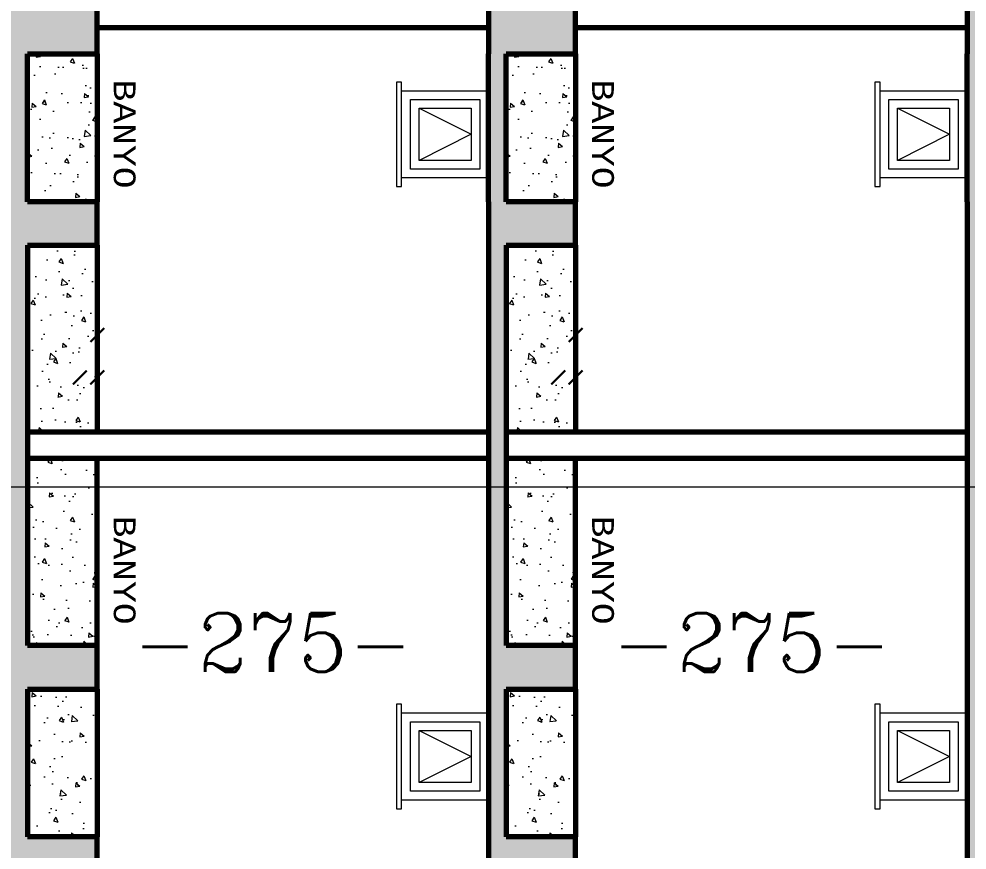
# Model space of a CAD drawing. Header units: millimetres. Extents: x 35860 to 71103, y -11298 to -8385.
# Drawn here: x 40045.4 to 40181.7, y -10478.3 to -10358.9 of the extents above; entities that cross this region are included whole.
import ezdxf
from ezdxf.enums import TextEntityAlignment as Align

# ---------------------------------------------------------------- set-up
doc = ezdxf.new("R2010")
doc.units = ezdxf.units.MM
doc.header["$MEASUREMENT"] = 0
doc.layers.get('0').update_dxf_attribs({"lineweight": 15})
for name, color, linetype, lineweight in [('02', 2, 'Continuous', 20), ('03_Yazı', 1, 'Continuous', 30), ('07', 3, 'Continuous', 70)]:
    doc.layers.add(name, color=color, linetype=linetype, lineweight=lineweight)
doc.styles.add('C', font='')
doc.styles.add('ROMANC', font='romanc', dxfattribs={"height": 0.11})
doc.styles.get('C').set_extended_font_data('Courier New Tur')

msp = doc.modelspace()

# ---------------------------------------------------------------- hatches: boundary and pattern name
h = msp.add_hatch()
h.set_pattern_fill('ANSI33', color=256, scale=7.5, angle=-90, style=0)
h.set_pattern_definition([(315, (42620.0531, 3134.2987), (1.32582521, 1.32582521), []), (315, (42620.0531, 3132.9729), (1.32582521, 1.32582521), [0.9375, -0.46875])])
h.paths.add_polyline_path([(40260.42, -10482.66), (40260.42, -10619.8), (40250.42, -10619.8), (40250.42, -10626.05), (40262.92, -10626.05), (40272.92, -10626.05), (40272.92, -10638.55), (40275.42, -10638.55), (40275.42, -10626.05), (40275.42, -10621.05), (40262.92, -10621.05), (40262.92, -10482.66), (40262.92, -10476.41), (40262.92, -10455.16), (40262.92, -10448.91), (40262.92, -10410.4), (40260.42, -10410.4), (40260.42, -10448.91), (40250.42, -10448.91), (40250.42, -10455.16), (40260.42, -10455.16), (40260.42, -10476.41), (40250.42, -10476.41), (40250.42, -10482.66)])
h.paths.add_polyline_path([(40261.67, -10410.4), (40262.83, -10406.56), (40262.92, -10406.56), (40262.92, -10404.3), (40260.42, -10404.3), (40260.42, -10410.4)])
h.paths.add_polyline_path([(40184.17, -10410.4), (40184.17, -10404.3), (40181.67, -10404.3), (40181.67, -10410.4)])
h.paths.add_polyline_path([(40115.42, -10410.4), (40115.42, -10404.3), (40112.92, -10404.3), (40112.92, -10410.4)])
h.paths.add_polyline_path([(40046.67, -10410.4), (40046.67, -10404.3), (40044.17, -10404.3), (40044.17, -10410.4)])
h.paths.add_polyline_path([(40054.17, -10510.16), (40054.17, -10582.31), (40044.17, -10582.31), (40044.17, -10588.56), (40044.17, -10619.8), (40044.17, -10626.05), (40056.67, -10626.05), (40056.67, -10619.8), (40046.67, -10619.8), (40046.67, -10588.56), (40056.67, -10588.56), (40056.67, -10507.66), (40046.67, -10507.66), (40046.67, -10482.66), (40056.67, -10482.66), (40056.67, -10476.41), (40046.67, -10476.41), (40046.67, -10455.16), (40056.67, -10455.16), (40056.67, -10448.91), (40046.67, -10448.91), (40046.67, -10410.4), (40044.17, -10410.4), (40044.17, -10476.41), (40044.17, -10482.66), (40044.17, -10510.16)])
h.paths.add_polyline_path([(40046.67, -10404.3), (40046.67, -10391.41), (40056.67, -10391.41), (40056.67, -10385.16), (40046.67, -10385.16), (40046.67, -10363.91), (40056.67, -10363.91), (40056.67, -10357.66), (40046.67, -10357.66), (40046.67, -10332.66), (40056.67, -10332.66), (40056.67, -10270.16), (40056.67, -10263.91), (40046.67, -10263.91), (40046.67, -10232.76), (40054.17, -10232.76), (40056.67, -10232.76), (40056.67, -10226.51), (40044.17, -10226.51), (40044.17, -10232.76), (40044.17, -10263.91), (40044.17, -10270.16), (40054.17, -10270.16), (40054.17, -10330.16), (40044.17, -10330.16), (40044.17, -10357.66), (40044.17, -10363.91), (40044.17, -10385.16), (40044.17, -10391.41), (40044.17, -10404.3)])
h.paths.add_polyline_path([(40125.42, -10391.41), (40125.42, -10385.16), (40115.42, -10385.16), (40115.42, -10363.91), (40125.42, -10363.91), (40125.42, -10357.66), (40115.42, -10357.66), (40115.42, -10332.66), (40125.42, -10332.66), (40125.42, -10270.16), (40125.42, -10226.51), (40112.92, -10226.51), (40112.92, -10232.76), (40122.92, -10232.76), (40122.92, -10330.16), (40112.92, -10330.16), (40112.92, -10357.66), (40112.92, -10363.91), (40112.92, -10385.16), (40112.92, -10391.41), (40112.92, -10404.3), (40115.42, -10404.3), (40115.42, -10391.41)])
h.paths.add_polyline_path([(40125.42, -10455.16), (40125.42, -10448.91), (40115.42, -10448.91), (40115.42, -10410.4), (40112.92, -10410.4), (40112.92, -10476.41), (40112.92, -10482.66), (40112.92, -10510.16), (40122.92, -10510.16), (40122.92, -10619.8), (40112.92, -10619.8), (40112.92, -10626.05), (40125.42, -10626.05), (40125.42, -10507.66), (40115.42, -10507.66), (40115.42, -10482.66), (40125.42, -10482.66), (40125.42, -10476.41), (40115.42, -10476.41), (40115.42, -10455.16)])
h.paths.add_polyline_path([(40194.17, -10455.16), (40194.17, -10448.91), (40184.17, -10448.91), (40184.17, -10410.4), (40181.67, -10410.4), (40181.67, -10476.41), (40181.67, -10482.66), (40181.67, -10510.16), (40191.67, -10510.16), (40191.67, -10619.8), (40181.67, -10619.8), (40181.67, -10626.05), (40194.17, -10626.05), (40194.17, -10507.66), (40184.17, -10507.66), (40184.17, -10482.66), (40194.17, -10482.66), (40194.17, -10476.41), (40184.17, -10476.41), (40184.17, -10455.16)])
h.paths.add_polyline_path([(40194.17, -10391.41), (40194.17, -10385.16), (40184.17, -10385.16), (40184.17, -10363.91), (40194.17, -10363.91), (40194.17, -10357.66), (40184.17, -10357.66), (40184.17, -10332.66), (40194.17, -10332.66), (40194.17, -10270.16), (40194.17, -10226.51), (40181.67, -10226.51), (40181.67, -10232.76), (40191.67, -10232.76), (40191.67, -10330.16), (40181.67, -10330.16), (40181.67, -10357.66), (40181.67, -10363.91), (40181.67, -10385.16), (40181.67, -10391.41), (40181.67, -10404.3), (40184.17, -10404.3), (40184.17, -10391.41)])
h = msp.add_hatch()
h.set_pattern_fill('AR-CONC', color=256, angle=-90, style=0)
h.set_pattern_definition([(320, (42688.803, 3157.3224), (-0.6275213, -7.1726018), [0.75, -8.25]), (265, (42688.803, 3157.3224), (7.5219213, 1.3875133), [0.6, -6.6]), (10.4514, (42688.751, 3156.725), (6.8943954, -5.7850938), [0.637402, -7.011421]), (316.1842, (42690.803, 3157.322), (-1.65519, -10.6724105), [1.125, -12.375]), (6.6356, (42690.665, 3156.433), (9.741179, -9.346627), [0.956103, -10.51713]), (261.1842, (42690.803, 3157.322), (9.741186, -9.3466195), [0.9, -9.9]), (291, (42690.303, 3156.3224), (-4.026189, -5.9690705), [0.75, -8.25]), (236, (42690.303, 3156.3224), (7.2515005, -2.4331533), [0.6, -6.6]), (341.4514, (42689.9676, 3155.825), (3.225305, -8.4022263), [0.637402, -7.011421]), (307.5, (42688.8031, 3157.3224), (3.32893854, -0.12159855), [0, -6.52, 0, -6.7, 0, -6.625]), (277.5, (42688.803, 3157.3224), (3.9441171, -2.6306954), [0, -3.82, 0, -6.37, 0, -2.525]), (237.5, (42688.803, 3159.5524), (-0.2255487, -5.33822436), [0, -2.5, 0, -7.8, 0, -10.35]), (227.5, (42688.803, 3160.5524), (1.0010498, -5.8318617), [0, -3.25, 0, -5.18, 0, -7.35])])
h.paths.add_polyline_path([(40056.67, -10422.03), (40046.67, -10422.03), (40046.67, -10448.91), (40056.67, -10448.91)])
h.paths.add_polyline_path([(40046.67, -10455.16), (40046.67, -10476.41), (40056.67, -10476.41), (40056.67, -10455.16)])
h.paths.add_polyline_path([(40056.67, -10391.41), (40046.67, -10391.41), (40046.67, -10418.28), (40056.67, -10418.28)])
h.paths.add_polyline_path([(40056.67, -10363.91), (40046.67, -10363.91), (40046.67, -10385.16), (40056.67, -10385.16)])
h = msp.add_hatch()
h.set_pattern_fill('AR-CONC', color=256, angle=-90, style=0)
h.set_pattern_definition([(320, (42757.553, 3157.3224), (-0.6275213, -7.1726018), [0.75, -8.25]), (265, (42757.553, 3157.3224), (7.5219213, 1.3875133), [0.6, -6.6]), (10.4514, (42757.501, 3156.725), (6.8943954, -5.7850938), [0.637402, -7.011421]), (316.1842, (42759.553, 3157.322), (-1.65519, -10.6724105), [1.125, -12.375]), (6.6356, (42759.415, 3156.433), (9.741179, -9.346627), [0.956103, -10.51713]), (261.1842, (42759.553, 3157.322), (9.741186, -9.3466195), [0.9, -9.9]), (291, (42759.053, 3156.3224), (-4.026189, -5.9690705), [0.75, -8.25]), (236, (42759.053, 3156.3224), (7.2515005, -2.4331533), [0.6, -6.6]), (341.4514, (42758.7176, 3155.825), (3.225305, -8.4022263), [0.637402, -7.011421]), (307.5, (42757.5531, 3157.3224), (3.32893854, -0.12159855), [0, -6.52, 0, -6.7, 0, -6.625]), (277.5, (42757.553, 3157.3224), (3.9441171, -2.6306954), [0, -3.82, 0, -6.37, 0, -2.525]), (237.5, (42757.553, 3159.5524), (-0.2255487, -5.33822436), [0, -2.5, 0, -7.8, 0, -10.35]), (227.5, (42757.553, 3160.5524), (1.0010498, -5.8318617), [0, -3.25, 0, -5.18, 0, -7.35])])
h.paths.add_polyline_path([(40125.42, -10422.03), (40115.42, -10422.03), (40115.42, -10448.91), (40125.42, -10448.91)])
h.paths.add_polyline_path([(40115.42, -10455.16), (40115.42, -10476.41), (40125.42, -10476.41), (40125.42, -10455.16)])
h.paths.add_polyline_path([(40125.42, -10391.41), (40115.42, -10391.41), (40115.42, -10418.28), (40125.42, -10418.28)])
h.paths.add_polyline_path([(40125.42, -10363.91), (40115.42, -10363.91), (40115.42, -10385.16), (40125.42, -10385.16)])

# ---------------------------------------------------------------- linework, layer by layer
msp.add_line((40244.68, -10426.14), (39921.47, -10426.14))
at = {"linetype": 'ByBlock', "const_width": 0.3}
for points in [[(40055.67, -10405.3), (40057.67, -10403.3)], [(40057.67, -10403.3), (40055.67, -10405.3)], [(40126.42, -10403.3), (40124.42, -10405.3)], [(40124.42, -10405.3), (40126.42, -10403.3)], [(40053.17, -10411.4), (40055.17, -10409.4)], [(40055.17, -10409.4), (40053.17, -10411.4)], [(40055.67, -10411.4), (40057.67, -10409.4)], [(40057.67, -10409.4), (40055.67, -10411.4)], [(40123.92, -10409.4), (40121.92, -10411.4)], [(40121.92, -10411.4), (40123.92, -10409.4)], [(40124.42, -10411.4), (40126.42, -10409.4)], [(40126.42, -10409.4), (40124.42, -10411.4)]]:
    msp.add_lwpolyline(points, dxfattribs=at)
for p in [(40056.67, -10404.3), (40056.67, -10404.3), (40056.67, -10404.3), (40125.42, -10404.3), (40125.42, -10404.3), (40125.42, -10404.3), (40054.17, -10410.4), (40054.17, -10410.4), (40054.17, -10410.4), (40056.67, -10410.4), (40056.67, -10410.4), (40056.67, -10410.4), (40122.92, -10410.4), (40122.92, -10410.4), (40122.92, -10410.4), (40125.42, -10410.4), (40125.42, -10410.4), (40125.42, -10410.4)]:
    msp.add_point(p)
at = {"layer": '02'}
for p, q in [((40100.42, -10367.97), (40099.67, -10367.97)), ((40099.67, -10367.97), (40099.67, -10382.97)), ((40100.42, -10369.22), (40100.42, -10367.97)), ((40169.17, -10367.97), (40168.42, -10367.97)), ((40168.42, -10367.97), (40168.42, -10382.97)), ((40169.17, -10369.22), (40169.17, -10367.97)), ((40102.92, -10371.72), (40110.42, -10375.47)), ((40171.67, -10371.72), (40179.17, -10375.47)), ((40110.42, -10375.47), (40102.92, -10379.22)), ((40179.17, -10375.47), (40171.67, -10379.22)), ((40100.42, -10382.97), (40100.42, -10381.72)), ((40169.17, -10382.97), (40169.17, -10381.72)), ((40099.67, -10382.97), (40100.42, -10382.97)), ((40168.42, -10382.97), (40169.17, -10382.97)), ((40100.42, -10457.35), (40099.67, -10457.35)), ((40099.67, -10457.35), (40099.67, -10472.35)), ((40100.42, -10458.6), (40100.42, -10457.35)), ((40169.17, -10457.35), (40168.42, -10457.35)), ((40168.42, -10457.35), (40168.42, -10472.35)), ((40169.17, -10458.6), (40169.17, -10457.35)), ((40102.92, -10461.1), (40110.42, -10464.85)), ((40171.67, -10461.1), (40179.17, -10464.85)), ((40110.42, -10464.85), (40102.92, -10468.6)), ((40179.17, -10464.85), (40171.67, -10468.6)), ((40100.42, -10472.35), (40100.42, -10471.1)), ((40169.17, -10472.35), (40169.17, -10471.1)), ((40099.67, -10472.35), (40100.42, -10472.35)), ((40168.42, -10472.35), (40169.17, -10472.35))]:
    msp.add_line(p, q, dxfattribs=at)
for points in [[(40112.92, -10369.22), (40112.92, -10381.72), (40100.42, -10381.72), (40100.42, -10369.22)], [(40181.67, -10369.22), (40181.67, -10381.72), (40169.17, -10381.72), (40169.17, -10369.22)], [(40111.67, -10370.47), (40111.67, -10380.47), (40101.67, -10380.47), (40101.67, -10370.47)], [(40180.42, -10370.47), (40180.42, -10380.47), (40170.42, -10380.47), (40170.42, -10370.47)], [(40110.42, -10371.72), (40110.42, -10379.22), (40102.92, -10379.22), (40102.92, -10371.72)], [(40179.17, -10371.72), (40179.17, -10379.22), (40171.67, -10379.22), (40171.67, -10371.72)], [(40112.92, -10458.6), (40112.92, -10471.1), (40100.42, -10471.1), (40100.42, -10458.6)], [(40111.67, -10459.85), (40111.67, -10469.85), (40101.67, -10469.85), (40101.67, -10459.85)], [(40181.67, -10458.6), (40181.67, -10471.1), (40169.17, -10471.1), (40169.17, -10458.6)], [(40180.42, -10459.85), (40180.42, -10469.85), (40170.42, -10469.85), (40170.42, -10459.85)], [(40110.42, -10461.1), (40110.42, -10468.6), (40102.92, -10468.6), (40102.92, -10461.1)], [(40179.17, -10461.1), (40179.17, -10468.6), (40171.67, -10468.6), (40171.67, -10461.1)]]:
    msp.add_lwpolyline(points, close=True, dxfattribs=at)
at = {"layer": '07'}
for p, q in [((40056.67, -10363.91), (40056.67, -10357.66)), ((40112.92, -10357.66), (40112.92, -10363.91)), ((40125.42, -10363.91), (40125.42, -10357.66)), ((40181.67, -10357.66), (40181.67, -10363.91)), ((40112.92, -10360.16), (40056.67, -10360.16)), ((40181.67, -10360.16), (40125.42, -10360.16)), ((40046.67, -10363.91), (40056.67, -10363.91)), ((40046.67, -10385.16), (40046.67, -10363.91)), ((40056.67, -10363.91), (40056.67, -10385.16)), ((40112.92, -10385.16), (40112.92, -10363.91)), ((40115.42, -10363.91), (40125.42, -10363.91)), ((40115.42, -10385.16), (40115.42, -10363.91)), ((40125.42, -10363.91), (40125.42, -10385.16)), ((40181.67, -10385.16), (40181.67, -10363.91)), ((40056.67, -10385.16), (40046.67, -10385.16)), ((40056.67, -10391.41), (40056.67, -10385.16)), ((40112.92, -10385.16), (40112.92, -10391.41)), ((40125.42, -10385.16), (40115.42, -10385.16)), ((40125.42, -10391.41), (40125.42, -10385.16)), ((40181.67, -10385.16), (40181.67, -10391.41)), ((40046.67, -10391.41), (40056.67, -10391.41)), ((40046.67, -10391.41), (40046.67, -10448.91)), ((40056.67, -10391.41), (40056.67, -10418.28)), ((40112.92, -10391.41), (40112.92, -10417.66)), ((40112.92, -10391.41), (40112.92, -10476.41)), ((40115.42, -10391.41), (40125.42, -10391.41)), ((40115.42, -10391.41), (40115.42, -10448.91)), ((40125.42, -10391.41), (40125.42, -10418.28)), ((40181.67, -10391.41), (40181.67, -10417.66)), ((40181.67, -10391.41), (40181.67, -10476.41)), ((40112.92, -10417.66), (40112.92, -10451.41)), ((40181.67, -10417.66), (40181.67, -10451.41)), ((40056.67, -10418.28), (40046.67, -10418.28)), ((40112.92, -10418.28), (40046.67, -10418.28)), ((40125.42, -10418.28), (40115.42, -10418.28)), ((40181.67, -10418.28), (40115.42, -10418.28)), ((40056.67, -10422.03), (40046.67, -10422.03)), ((40112.92, -10422.03), (40046.67, -10422.03)), ((40056.67, -10448.91), (40056.67, -10422.03)), ((40125.42, -10422.03), (40115.42, -10422.03)), ((40181.67, -10422.03), (40115.42, -10422.03)), ((40125.42, -10448.91), (40125.42, -10422.03)), ((40056.67, -10448.91), (40046.67, -10448.91)), ((40056.67, -10455.16), (40056.67, -10448.91)), ((40112.92, -10448.91), (40112.92, -10455.16)), ((40125.42, -10448.91), (40115.42, -10448.91)), ((40125.42, -10455.16), (40125.42, -10448.91)), ((40181.67, -10448.91), (40181.67, -10455.16)), ((40046.67, -10455.16), (40056.67, -10455.16)), ((40046.67, -10455.16), (40046.67, -10476.41)), ((40056.67, -10455.16), (40056.67, -10476.41)), ((40115.42, -10455.16), (40125.42, -10455.16)), ((40115.42, -10455.16), (40115.42, -10476.41)), ((40125.42, -10455.16), (40125.42, -10476.41)), ((40056.67, -10476.41), (40046.67, -10476.41)), ((40056.67, -10482.66), (40056.67, -10476.41)), ((40112.92, -10476.41), (40112.92, -10482.66)), ((40125.42, -10476.41), (40115.42, -10476.41)), ((40125.42, -10482.66), (40125.42, -10476.41)), ((40181.67, -10476.41), (40181.67, -10482.66))]:
    msp.add_line(p, q, dxfattribs=at)

# ---------------------------------------------------------------- texts
at = {"layer": '03_Yazı', "style": 'ROMANC'}
for p in [(40061.74, -10452.68), (40130.56, -10452.68)]:
    msp.add_text('-275-', height=8.4, dxfattribs=at).set_placement(p)
at = {"layer": '03_Yazı', "style": 'C'}
for p in [(40060.61, -10375.44), (40129.36, -10375.44), (40060.61, -10438.08), (40129.36, -10438.08)]:
    msp.add_attdef('BANYO', text='A:10.00m2', height=3.125, rotation=270, dxfattribs=at).set_placement(p, align=Align.MIDDLE_CENTER)

doc.saveas('drawing.dxf')
